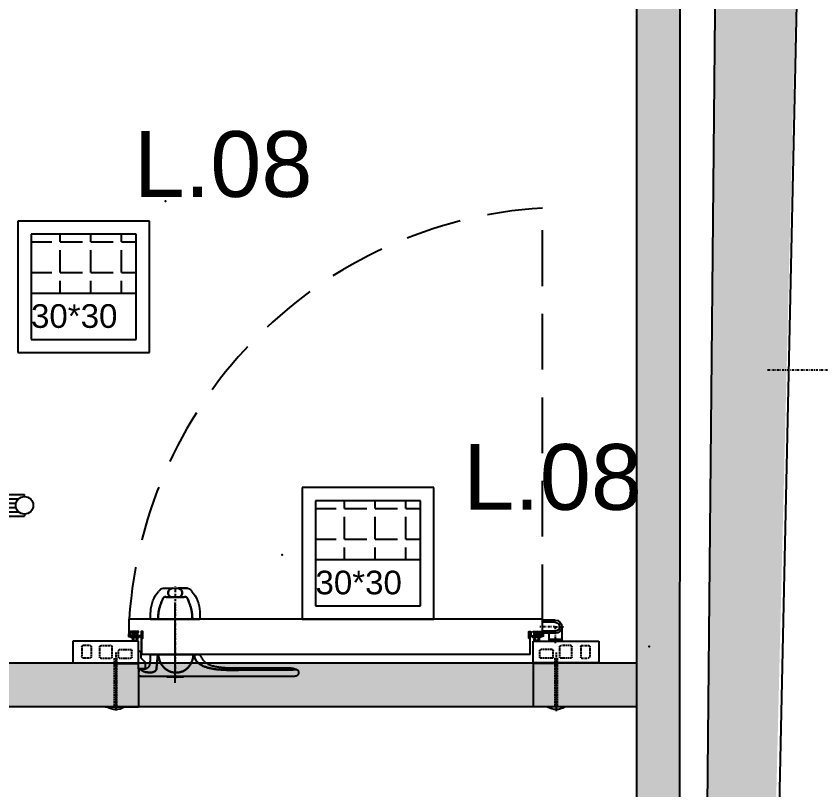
# Model space of a CAD drawing. Header units: millimetres. Extents: x 17474 to 44983, y -1049 to 14585.
# Drawn here: x 22856.3 to 23039.9, y 1173.8 to 1350.3 of the extents above; entities that cross this region are included whole.
import ezdxf

# ---------------------------------------------------------------- set-up
doc = ezdxf.new("R2010")
doc.units = ezdxf.units.MM
for name, pattern in [('DASHED', [19.05, 12.7, -6.35]), ('STRICHPUNKT', [1, 0.5, -0.25, 0, -0.25]), ('VERDECKT', [0.375, 0.25, -0.125])]:
    doc.linetypes.add(name, pattern=pattern)
for name, color, linetype in [('10 CM  SOĞUK ODA PANEL-PASLANMAZ KAPLAMA', 253, 'Continuous'), ('ACHSEN', 12, 'STRICHPUNKT'), ('BEMASSUNG', 9, 'Continuous'), ('DUVARIC', 254, 'Continuous'), ('INT-HATCH-1', 254, 'Continuous'), ('Kıtc-028 Yer Izgarası', 252, 'Continuous'), ('NOKTA', 7, 'Continuous'), ('SOĞUK ODA KAPI', 42, 'Continuous'), ('UMRISS03', 2, 'Continuous'), ('UMRISS05', 3, 'Continuous'), ('VERDECKTE', 13, 'VERDECKT')]:
    doc.layers.add(name, color=color, linetype=linetype)
doc.styles.get("Standard").update_dxf_attribs({"font": 'arial.ttf'})
doc.styles.add('X_Roads$0$Standard', font='arial.ttf')

# ---------------------------------------------------------------- blocks, each defined once
blk = doc.blocks.new('A$C1AAB3821')
at = {"layer": 'Kıtc-028 Yer Izgarası'}
for p, q in [((30, 30), (0, 30)), ((0, 30), (0, 0)), ((30, 0), (30, 30)), ((27, 27), (3, 27)), ((3, 27), (3, 3)), ((9.65, 25.24), (9.65, 27)), ((16.63, 25.24), (16.63, 27)), ((23.62, 25.24), (23.62, 27)), ((27, 3), (27, 27)), ((3, 25.24), (7.74, 25.24)), ((9.65, 25.24), (14.73, 25.24)), ((16.63, 25.24), (21.71, 25.24)), ((23.62, 25.24), (27, 25.24)), ((9.65, 18.25), (9.65, 23.33)), ((16.63, 18.25), (16.63, 23.33)), ((23.62, 18.25), (23.62, 23.33)), ((3, 18.25), (7.74, 18.25)), ((9.65, 18.25), (14.73, 18.25)), ((16.63, 18.25), (21.71, 18.25)), ((23.62, 18.25), (27, 18.25)), ((9.65, 13.5), (9.65, 16.35)), ((16.63, 13.5), (16.63, 16.35)), ((23.62, 13.5), (23.62, 16.35)), ((27, 13.5), (3, 13.5)), ((3, 13.5), (3, 3)), ((27, 3), (27, 13.5)), ((3, 3), (27, 3)), ((3, 3), (27, 3)), ((0, 0), (30, 0))]:
    blk.add_line(p, q, dxfattribs=at)
blk.add_text('30*30', height=5.4, dxfattribs=at).set_placement((3, 5.64))
blk = doc.blocks.new('A$C4F2F28D1')
at = {"layer": 'ACHSEN'}
blk.add_line((13.81, 3.47), (34.71, 3.47), dxfattribs=at)
blk = doc.blocks.new('11')
at = {"layer": 'UMRISS05'}
for p, q in [((-32.4, 35.6), (17.6, 35.6)), ((-32.4, 35.6), (-32.4, -24.4)), ((-22.4, 35.6), (-22.4, -11.2)), ((-12.4, 35.6), (-12.4, -5)), ((-2.4, 35.6), (-2.4, -5)), ((7.6, 35.6), (7.6, -11.2)), ((17.6, 35.6), (17.6, -24.4)), ((-27.4, -24.4), (-32.4, -24.4)), ((12.6, -24.4), (17.6, -24.4))]:
    blk.add_line(p, q, dxfattribs=at)
blk.add_circle((-7.4, -24.4), 20, dxfattribs=at)
blk = doc.blocks.new('A$C345C278E')
at = {"layer": 'BEMASSUNG', "xscale": 0.1, "yscale": 0.1, "zscale": 0.1, "rotation": 180}
blk.add_blockref('11', (192.06, 33.96), dxfattribs=at)
blk = doc.blocks.new('A$C636743B1')
at = {"color": 7, "linetype": 'Continuous', "lineweight": 30}
for p, q in [((23.35, 20.65), (21.55, 20.65)), ((22.05, 20.66), (22.19, 20.66)), ((22.05, 20.65), (22.05, 20.66)), ((22.29, 20.66), (22.19, 20.66)), ((22.19, 20.65), (22.19, 20.66)), ((22.29, 20.66), (24.42, 20.66)), ((22.29, 20.66), (22.29, 20.65)), ((25.15, 20.65), (23.35, 20.65)), ((24.42, 20.66), (24.52, 20.66)), ((24.42, 20.65), (24.42, 20.66)), ((24.52, 20.66), (24.65, 20.66)), ((24.52, 20.65), (24.52, 20.66)), ((24.65, 20.65), (24.65, 20.66)), ((17.69, 19.62), (17.35, 19.62)), ((19.38, 15.55), (17.73, 15.55)), ((19.4, 15.55), (27.56, 15.55)), ((24.95, 1.55), (24.94, 1.42))]:
    blk.add_line(p, q, dxfattribs=at)
for centre, radius, start, end in [((21.55, 20.45), 0.2, 90, 165.3286), ((25.15, 20.45), 0.2, 14.7553, 90), ((18.91, 15.3), 0.552, 27.5288, 30.3991), ((24.05, 1.58), 0.899, 357.9446, 83.1768), ((22.76, 1.42), 0.998, 179.8792, 267.552), ((23.95, 1.42), 0.998, 272.448, 0.1208)]:
    blk.add_arc(centre, radius, start, end, dxfattribs=at)
for points, knots in [([(15.35, 18.8), (15.35, 18.8), (15.34, 18.79), (15.37, 18.82), (15.44, 18.89), (15.56, 19), (15.68, 19.11), (15.74, 19.17)], [0, 0, 0, 0, 0.000485, 0.250117, 0.50139, 0.748482, 1, 1, 1, 1]), ([(17.35, 19.62), (17.26, 19.62), (17.17, 19.61), (16.99, 19.6), (16.9, 19.59), (16.73, 19.56), (16.65, 19.55), (16.49, 19.51), (16.42, 19.49), (16.27, 19.45), (16.2, 19.42), (16.08, 19.38), (16.03, 19.35), (15.95, 19.31), (15.92, 19.3), (15.88, 19.27), (15.86, 19.26), (15.8, 19.22), (15.76, 19.19), (15.74, 19.17)], [0, 0, 0, 0, 0.125, 0.125, 0.25, 0.25, 0.375, 0.375, 0.5, 0.5, 0.625, 0.625, 0.75, 0.75, 0.8125, 0.8125, 0.875, 0.875, 1, 1, 1, 1]), ([(19.12, 18.63), (19.12, 18.71), (19.11, 18.79), (19.07, 18.9), (19.06, 18.94), (19.03, 19.01), (19.01, 19.05), (18.97, 19.11), (18.95, 19.15), (18.9, 19.21), (18.87, 19.24), (18.79, 19.32), (18.72, 19.37), (18.62, 19.43), (18.58, 19.45), (18.51, 19.48), (18.47, 19.5), (18.36, 19.54), (18.28, 19.56), (18.11, 19.6), (18.03, 19.61), (17.86, 19.62), (17.78, 19.62), (17.69, 19.62)], [0, 0, 0, 0, 0.125, 0.125, 0.1875, 0.1875, 0.25, 0.25, 0.3125, 0.3125, 0.375, 0.375, 0.5, 0.5, 0.5625, 0.5625, 0.625, 0.625, 0.75, 0.75, 0.875, 0.875, 1, 1, 1, 1]), ([(23.31, 19.63), (23.29, 19.63), (23.26, 19.63), (23.21, 19.63), (23.16, 19.63), (23.11, 19.63), (23.06, 19.62), (22.97, 19.61), (22.85, 19.6), (22.7, 19.57), (22.55, 19.54), (22.36, 19.49), (22.11, 19.4), (21.83, 19.28), (21.47, 19.08), (21.14, 18.84), (20.83, 18.57), (20.62, 18.34), (20.43, 18.1), (20.25, 17.85), (20.09, 17.58), (19.98, 17.36), (19.91, 17.19), (19.87, 17.07), (19.82, 16.95), (19.78, 16.84), (19.76, 16.76), (19.75, 16.71)], [0, 0, 0, 0, 0.010378, 0.020748, 0.031117, 0.041489, 0.051872, 0.06227, 0.093112, 0.124053, 0.154883, 0.185878, 0.24823, 0.310784, 0.373013, 0.498068, 0.559653, 0.62321, 0.684979, 0.74872, 0.810615, 0.874277, 0.898984, 0.923899, 0.949033, 0.974396, 1, 1, 1, 1]), ([(23.35, 19.64), (23.34, 19.64), (23.33, 19.63), (23.32, 19.63), (23.31, 19.63)], [0, 0, 0, 0, 0.499997, 1, 1, 1, 1]), ([(23.42, 19.64), (23.41, 19.64), (23.39, 19.64), (23.36, 19.64), (23.35, 19.64)], [0, 0, 0, 0, 0.500626, 1, 1, 1, 1]), ([(27.44, 16.09), (27.44, 16.11), (27.43, 16.15), (27.42, 16.21), (27.41, 16.27), (27.4, 16.34), (27.39, 16.4), (27.37, 16.5), (27.33, 16.64), (27.28, 16.81), (27.22, 16.99), (27.14, 17.22), (27.01, 17.5), (26.82, 17.83), (26.54, 18.23), (26.13, 18.69), (25.64, 19.06), (25.21, 19.3), (24.87, 19.45), (24.58, 19.54), (24.34, 19.59), (24.16, 19.62), (23.98, 19.64), (23.82, 19.65), (23.7, 19.65), (23.61, 19.65), (23.52, 19.65), (23.45, 19.64), (23.42, 19.64)], [0, 0, 0, 0, 0.010572, 0.021117, 0.031635, 0.042127, 0.052596, 0.06304, 0.0945, 0.125637, 0.157148, 0.188248, 0.251304, 0.315054, 0.376557, 0.501829, 0.626283, 0.688476, 0.751151, 0.813198, 0.844175, 0.874998, 0.906162, 0.937262, 0.952953, 0.96862, 0.984292, 1, 1, 1, 1]), ([(50, 19.01), (49.89, 19.01), (49.77, 19.01), (49.6, 19.01), (49.54, 19.01), (49.43, 19.01), (49.38, 19.01), (49.23, 19.01), (49.14, 19.01), (48.96, 19.01), (48.87, 19.01), (48.48, 19.01), (48.23, 19.01), (47.91, 19), (47.81, 19), (47.62, 19.01), (47.53, 19.01), (47.36, 19.01), (47.27, 19.01), (47.13, 19.02), (47.08, 19.02), (46.97, 19.02), (46.92, 19.02), (46.81, 19.02), (46.75, 19.03), (46.64, 19.03), (46.48, 19.03), (46.31, 19.04), (45.99, 19.04), (45.77, 19.05), (45.13, 19.06), (44.71, 19.06), (43.85, 19.06), (43.4, 19.06), (42.7, 19.06), (42.45, 19.06), (41.95, 19.06), (41.7, 19.06), (41.29, 19.06), (41.16, 19.06), (40.88, 19.06), (40.73, 19.06), (40.44, 19.06), (40.3, 19.06), (39.99, 19.06), (39.84, 19.06), (39.6, 19.06), (39.52, 19.06), (39.36, 19.06), (39.28, 19.06), (39.03, 19.06), (38.85, 19.06), (38.6, 19.06), (38.52, 19.06), (38.35, 19.06), (38.27, 19.06), (38.03, 19.06), (37.87, 19.06), (37.57, 19.07), (37.43, 19.07), (37.14, 19.07), (37.01, 19.07), (36.61, 19.07), (36.37, 19.07), (35.89, 19.07), (35.66, 19.07), (35.39, 19.07), (35.33, 19.07), (35.23, 19.07), (35.17, 19.07), (35.01, 19.06), (34.91, 19.06), (34.59, 19.05), (34.38, 19.04), (33.95, 19.02), (33.74, 19), (33.29, 18.97), (33.06, 18.94), (32.7, 18.9), (32.58, 18.89), (32.34, 18.85), (32.22, 18.84), (31.98, 18.79), (31.86, 18.77), (31.68, 18.74), (31.62, 18.73), (31.49, 18.7), (31.43, 18.69), (31.25, 18.65), (31.13, 18.62), (30.89, 18.56), (30.77, 18.52), (30.53, 18.45), (30.41, 18.41), (30.17, 18.33), (30.05, 18.28), (29.7, 18.14), (29.47, 18.03), (29.03, 17.78), (28.83, 17.64), (28.46, 17.33), (28.3, 17.15), (28.04, 16.76), (27.93, 16.54), (27.76, 16.08), (27.69, 15.83), (27.62, 15.59)], [0, 0, 0, 0, 0.007813, 0.007813, 0.011719, 0.011719, 0.015625, 0.015625, 0.023438, 0.023438, 0.03125, 0.03125, 0.0625, 0.0625, 0.078125, 0.078125, 0.09375, 0.09375, 0.109375, 0.109375, 0.117187, 0.117187, 0.125, 0.125, 0.132812, 0.132812, 0.140625, 0.15625, 0.15625, 0.1875, 0.1875, 0.25, 0.25, 0.3125, 0.3125, 0.34375, 0.34375, 0.375, 0.375, 0.390625, 0.390625, 0.40625, 0.40625, 0.421875, 0.421875, 0.4375, 0.4375, 0.445313, 0.445313, 0.453125, 0.453125, 0.46875, 0.46875, 0.476563, 0.476563, 0.484375, 0.484375, 0.5, 0.5, 0.515625, 0.515625, 0.53125, 0.53125, 0.5625, 0.5625, 0.59375, 0.59375, 0.601563, 0.601563, 0.609375, 0.609375, 0.625, 0.625, 0.65625, 0.65625, 0.6875, 0.6875, 0.71875, 0.71875, 0.734375, 0.734375, 0.75, 0.75, 0.765625, 0.765625, 0.773437, 0.773437, 0.78125, 0.78125, 0.796875, 0.796875, 0.8125, 0.8125, 0.828125, 0.828125, 0.84375, 0.84375, 0.875, 0.875, 0.90625, 0.90625, 0.9375, 0.9375, 0.96875, 0.96875, 1, 1, 1, 1]), ([(50, 19.01), (50.06, 19.01), (50.2, 19.01), (50.38, 18.98), (50.55, 18.95), (50.71, 18.94), (50.85, 18.93), (50.96, 18.93), (51.02, 18.94), (51.05, 18.94), (51.05, 18.94), (51.05, 18.94)], [0, 0, 0, 0, 0.110912, 0.232083, 0.362175, 0.499262, 0.636201, 0.76957, 0.893569, 0.955315, 1, 1, 1, 1]), ([(19.75, 16.71), (19.74, 16.7), (19.73, 16.66), (19.71, 16.6), (19.7, 16.54), (19.68, 16.48), (19.66, 16.39), (19.62, 16.27), (19.58, 16.12), (19.54, 15.97), (19.51, 15.85), (19.49, 15.75), (19.47, 15.69), (19.45, 15.65), (19.44, 15.62), (19.43, 15.59), (19.42, 15.58), (19.42, 15.57), (19.41, 15.56), (19.41, 15.55), (19.4, 15.55)], [0, 0, 0, 0, 0.049484, 0.099223, 0.149218, 0.199471, 0.249985, 0.376922, 0.499168, 0.633864, 0.748411, 0.816683, 0.873652, 0.907735, 0.936863, 0.953569, 0.968429, 0.980097, 0.990588, 1, 1, 1, 1]), ([(27.56, 15.55), (27.56, 15.55), (27.56, 15.56), (27.55, 15.57), (27.55, 15.58), (27.54, 15.59), (27.54, 15.61), (27.53, 15.62), (27.53, 15.64), (27.52, 15.66), (27.51, 15.69), (27.5, 15.74), (27.48, 15.81), (27.47, 15.88), (27.46, 15.95), (27.45, 16.02), (27.44, 16.07), (27.44, 16.09)], [0, 0, 0, 0, 0.022199, 0.045629, 0.07038, 0.096525, 0.12413, 0.153247, 0.183922, 0.216196, 0.250102, 0.366926, 0.49975, 0.62023, 0.749884, 0.87259, 1, 1, 1, 1]), ([(27.62, 15.59), (27.62, 15.59), (27.62, 15.59), (27.62, 15.59), (27.62, 15.59), (27.62, 15.59), (27.62, 15.58), (27.62, 15.58), (27.61, 15.58), (27.61, 15.57), (27.61, 15.57), (27.61, 15.57), (27.6, 15.57), (27.6, 15.57), (27.6, 15.56), (27.6, 15.56), (27.59, 15.56), (27.59, 15.56), (27.59, 15.56), (27.59, 15.56), (27.58, 15.55), (27.58, 15.55), (27.57, 15.55), (27.57, 15.55)], [0, 0, 0, 0, 0.004751, 0.00945, 0.018647, 0.036285, 0.068918, 0.126251, 0.174269, 0.239554, 0.275914, 0.300499, 0.36816, 0.411986, 0.453888, 0.509378, 0.52138, 0.533002, 0.573311, 0.637733, 0.717038, 0.866069, 1, 1, 1, 1]), ([(28.98, 15.55), (28.98, 15.55), (28.96, 15.55), (28.88, 15.55), (28.75, 15.55), (28.56, 15.55), (28.34, 15.55), (28.14, 15.55), (27.97, 15.55), (27.84, 15.55), (27.71, 15.55), (27.62, 15.55), (27.58, 15.55), (27.58, 15.55), (27.57, 15.55), (27.57, 15.55)], [0.8527358, 0.8527358, 0.8527358, 0.8527358, 0.8711439, 0.8895519, 0.9079599, 0.9263679, 0.9447759, 0.963184, 0.972388, 0.981592, 0.990796, 1, 1, 1, 1.0009475, 1.0009475, 1.0009475, 1.0009475]), ([(17.7, 7.45), (17.7, 7.45), (17.7, 7.45), (17.7, 7.45), (17.7, 7.45), (17.71, 7.45), (17.71, 7.45), (17.72, 7.45), (17.72, 7.45), (17.73, 7.45), (17.76, 7.45), (17.81, 7.45), (17.87, 7.45), (17.97, 7.45), (18.13, 7.45), (18.33, 7.45), (18.52, 7.45), (18.67, 7.45), (18.83, 7.45), (18.97, 7.45), (19.09, 7.45), (19.19, 7.45), (19.28, 7.45), (19.35, 7.45), (19.38, 7.45)], [0, 0, 0, 0, 0.015637, 0.031267, 0.046891, 0.062512, 0.078134, 0.093757, 0.109384, 0.125019, 0.187516, 0.250026, 0.312523, 0.375033, 0.500001, 0.62497, 0.687468, 0.749977, 0.812475, 0.874984, 0.906241, 0.937483, 0.96873, 1, 1, 1, 1]), ([(19.38, 7.45), (19.38, 7.45), (19.39, 7.45), (19.4, 7.45), (19.41, 7.45), (19.42, 7.45), (19.42, 7.45)], [0, 0, 0, 0, 0.248094, 0.500004, 0.805842, 1, 1, 1, 1]), ([(19.43, 7.45), (19.45, 7.45), (19.49, 7.45), (19.54, 7.45), (19.6, 7.45), (19.66, 7.45), (19.71, 7.45), (19.77, 7.45), (19.83, 7.45), (19.89, 7.45), (19.95, 7.45), (20.01, 7.45), (20.07, 7.45), (20.13, 7.45), (20.19, 7.45), (20.26, 7.45), (20.32, 7.45), (20.38, 7.45), (20.45, 7.45), (20.51, 7.45), (20.57, 7.45), (20.64, 7.45), (20.7, 7.45), (20.77, 7.45), (20.84, 7.45), (20.9, 7.45), (20.97, 7.45), (21.04, 7.45), (21.1, 7.45), (21.17, 7.45), (21.3, 7.45), (21.49, 7.45), (21.75, 7.45), (22.01, 7.45), (22.27, 7.45), (22.54, 7.45), (22.9, 7.45), (23.35, 7.45), (23.8, 7.45), (24.15, 7.45), (24.42, 7.45), (24.68, 7.45), (24.94, 7.45), (25.2, 7.45), (25.42, 7.45), (25.59, 7.45), (25.72, 7.45), (25.85, 7.45), (25.98, 7.45), (26.1, 7.45), (26.23, 7.45), (26.35, 7.45), (26.47, 7.45), (26.59, 7.45), (26.71, 7.45), (26.83, 7.45), (26.94, 7.45), (27.05, 7.45), (27.16, 7.45), (27.23, 7.45), (27.27, 7.45)], [0, 0, 0, 0, 0.008782, 0.017541, 0.02628, 0.035001, 0.043705, 0.052393, 0.061066, 0.069724, 0.07837, 0.087003, 0.095627, 0.10424, 0.112845, 0.121442, 0.130033, 0.138617, 0.147197, 0.155772, 0.164343, 0.172911, 0.181476, 0.19004, 0.198601, 0.207162, 0.215721, 0.224279, 0.232836, 0.241393, 0.24995, 0.28151, 0.312787, 0.343766, 0.374433, 0.406269, 0.43705, 0.499703, 0.56189, 0.592527, 0.624205, 0.655053, 0.68622, 0.717693, 0.749456, 0.766038, 0.782622, 0.79921, 0.815803, 0.832404, 0.849015, 0.865642, 0.88229, 0.898964, 0.915673, 0.932423, 0.949222, 0.96608, 0.983001, 1, 1, 1, 1]), ([(19.43, 7.45), (19.44, 7.32), (19.44, 7.19), (19.45, 6.92), (19.46, 6.79), (19.48, 6.53), (19.49, 6.41), (19.52, 6.16), (19.53, 6.03), (19.56, 5.85), (19.57, 5.79), (19.58, 5.7), (19.59, 5.67), (19.6, 5.61), (19.61, 5.58), (19.62, 5.5), (19.63, 5.44), (19.66, 5.33), (19.7, 5.16), (19.74, 5), (19.8, 4.8), (19.83, 4.69), (19.89, 4.49), (19.92, 4.39), (19.99, 4.2), (20.02, 4.11), (20.12, 3.84), (20.19, 3.67), (20.28, 3.44), (20.33, 3.32), (20.37, 3.22), (20.4, 3.15), (20.41, 3.12), (20.45, 3.03), (20.47, 2.97), (20.52, 2.86), (20.53, 2.81), (20.56, 2.75), (20.57, 2.73), (20.58, 2.7), (20.59, 2.68), (20.61, 2.66), (20.61, 2.65), (20.62, 2.64), (20.62, 2.64), (20.62, 2.63), (20.63, 2.63), (20.63, 2.63), (20.63, 2.63), (20.63, 2.63), (20.63, 2.63), (20.63, 2.62), (20.63, 2.62), (20.63, 2.62), (20.63, 2.62), (20.64, 2.62), (20.64, 2.62), (20.64, 2.61), (20.65, 2.6), (20.68, 2.56), (20.71, 2.53), (20.8, 2.44), (20.86, 2.41), (20.96, 2.38), (20.99, 2.38), (21.03, 2.38), (21.05, 2.38), (21.07, 2.38), (21.07, 2.38), (21.08, 2.38), (21.08, 2.38), (21.09, 2.39), (21.09, 2.39), (21.1, 2.39), (21.1, 2.39), (21.17, 2.4), (21.22, 2.41), (21.39, 2.43), (21.49, 2.44), (21.7, 2.45), (21.8, 2.45), (22, 2.45), (22.11, 2.45), (22.27, 2.46), (22.32, 2.46), (22.4, 2.47), (22.43, 2.47), (22.47, 2.47), (22.49, 2.47), (22.51, 2.47), (22.52, 2.47), (22.53, 2.47), (22.53, 2.47), (22.53, 2.47), (22.53, 2.47), (22.53, 2.47), (22.53, 2.47), (22.53, 2.47), (22.53, 2.47), (22.53, 2.47), (22.53, 2.47), (22.54, 2.47), (22.54, 2.47), (22.54, 2.47), (22.54, 2.47), (22.54, 2.47), (22.54, 2.47), (22.54, 2.47), (22.55, 2.47)], [0, 0, 0, 0, 0.015625, 0.015625, 0.03125, 0.03125, 0.046875, 0.046875, 0.0625, 0.0625, 0.070312, 0.070312, 0.074219, 0.074219, 0.078125, 0.078125, 0.085937, 0.085937, 0.09375, 0.109375, 0.109375, 0.125, 0.125, 0.140625, 0.140625, 0.15625, 0.15625, 0.1875, 0.1875, 0.203125, 0.210937, 0.210937, 0.21875, 0.21875, 0.234375, 0.234375, 0.25, 0.25, 0.257812, 0.257812, 0.265625, 0.265625, 0.269531, 0.269531, 0.271484, 0.271484, 0.273437, 0.273437, 0.273926, 0.273926, 0.274414, 0.274414, 0.275391, 0.275391, 0.276367, 0.276367, 0.277344, 0.277344, 0.28125, 0.28125, 0.3125, 0.3125, 0.375, 0.375, 0.40625, 0.40625, 0.421875, 0.421875, 0.425781, 0.425781, 0.429687, 0.429687, 0.433594, 0.433594, 0.4375, 0.4375, 0.5, 0.5, 0.625, 0.625, 0.75, 0.75, 0.875, 0.875, 0.9375, 0.9375, 0.96875, 0.96875, 0.984375, 0.984375, 0.992187, 0.992187, 0.993164, 0.993164, 0.993652, 0.993652, 0.994141, 0.994141, 0.995117, 0.995117, 0.996094, 0.996094, 0.996582, 0.996582, 0.99707, 0.99707, 0.998047, 1, 1, 1, 1]), ([(24.16, 2.47), (24.16, 2.47), (24.16, 2.47), (24.16, 2.47), (24.16, 2.47), (24.17, 2.47), (24.17, 2.47), (24.17, 2.47), (24.17, 2.47), (24.17, 2.47), (24.17, 2.47), (24.17, 2.47), (24.18, 2.47), (24.18, 2.47), (24.19, 2.47), (24.21, 2.47), (24.23, 2.47), (24.27, 2.47), (24.3, 2.47), (24.38, 2.46), (24.43, 2.46), (24.59, 2.45), (24.7, 2.45), (24.9, 2.45), (25, 2.45), (25.21, 2.44), (25.31, 2.43), (25.48, 2.41), (25.53, 2.4), (25.59, 2.39), (25.6, 2.39), (25.6, 2.39), (25.61, 2.39), (25.62, 2.38), (25.63, 2.38), (25.63, 2.38), (25.64, 2.38), (25.65, 2.38), (25.66, 2.38), (25.67, 2.38), (25.71, 2.38), (25.77, 2.38), (25.83, 2.41), (25.89, 2.44), (25.93, 2.47), (25.99, 2.52), (26.02, 2.55), (26.05, 2.6), (26.05, 2.6), (26.06, 2.61), (26.06, 2.61), (26.06, 2.62), (26.06, 2.62), (26.07, 2.62), (26.07, 2.62), (26.07, 2.62), (26.07, 2.62), (26.07, 2.62), (26.07, 2.62), (26.07, 2.63), (26.07, 2.63), (26.08, 2.63), (26.08, 2.64), (26.09, 2.65), (26.1, 2.67), (26.11, 2.68), (26.13, 2.72), (26.14, 2.74), (26.15, 2.78), (26.16, 2.8), (26.18, 2.85), (26.19, 2.87), (26.22, 2.95), (26.25, 3.01), (26.32, 3.19), (26.38, 3.33), (26.47, 3.56), (26.51, 3.64), (26.57, 3.82), (26.61, 3.9), (26.68, 4.09), (26.71, 4.18), (26.78, 4.37), (26.81, 4.47), (26.87, 4.67), (26.9, 4.77), (26.96, 4.98), (26.99, 5.09), (27.04, 5.3), (27.07, 5.42), (27.09, 5.55), (27.09, 5.56), (27.1, 5.59), (27.1, 5.6), (27.11, 5.63), (27.11, 5.65), (27.11, 5.68), (27.12, 5.72), (27.13, 5.77), (27.14, 5.83), (27.14, 5.86), (27.17, 6.01), (27.18, 6.13), (27.21, 6.39), (27.22, 6.52), (27.24, 6.78), (27.25, 6.91), (27.26, 7.18), (27.26, 7.32), (27.27, 7.45)], [0, 0, 0, 0, 0.001953, 0.001953, 0.003906, 0.003906, 0.005859, 0.005859, 0.006348, 0.006348, 0.006836, 0.006836, 0.007812, 0.007812, 0.015625, 0.015625, 0.03125, 0.03125, 0.0625, 0.0625, 0.125, 0.125, 0.25, 0.25, 0.375, 0.375, 0.5, 0.5, 0.5625, 0.5625, 0.566406, 0.566406, 0.570312, 0.574219, 0.574219, 0.578125, 0.578125, 0.585937, 0.585937, 0.59375, 0.59375, 0.625, 0.65625, 0.65625, 0.6875, 0.6875, 0.71875, 0.71875, 0.722656, 0.722656, 0.724609, 0.724609, 0.725098, 0.725098, 0.725586, 0.725586, 0.726562, 0.726562, 0.727539, 0.727539, 0.728516, 0.728516, 0.730469, 0.734375, 0.734375, 0.742187, 0.742187, 0.75, 0.75, 0.757812, 0.757812, 0.765625, 0.765625, 0.78125, 0.78125, 0.8125, 0.8125, 0.828125, 0.828125, 0.84375, 0.84375, 0.859375, 0.859375, 0.875, 0.875, 0.890625, 0.890625, 0.90625, 0.90625, 0.921875, 0.921875, 0.923828, 0.923828, 0.925781, 0.925781, 0.927734, 0.927734, 0.929687, 0.933594, 0.933594, 0.9375, 0.9375, 0.953125, 0.953125, 0.96875, 0.96875, 0.984375, 0.984375, 1, 1, 1, 1]), ([(27.28, 7.45), (27.28, 7.45), (27.29, 7.45), (27.3, 7.45), (27.31, 7.45), (27.32, 7.45), (27.32, 7.45)], [0, 0, 0, 0, 0.170194, 0.499992, 0.752039, 1, 1, 1, 1]), ([(27.32, 7.45), (27.34, 7.45), (27.37, 7.45), (27.42, 7.45), (27.47, 7.45), (27.51, 7.45), (27.56, 7.45), (27.61, 7.45), (27.65, 7.45), (27.74, 7.45), (27.87, 7.45), (28.04, 7.45), (28.19, 7.45), (28.37, 7.45), (28.57, 7.45), (28.73, 7.45), (28.83, 7.45), (28.89, 7.45), (28.94, 7.45), (28.97, 7.45), (28.99, 7.45), (28.99, 7.45), (29, 7.45), (29, 7.45), (29, 7.45)], [0, 0, 0, 0, 0.015637, 0.031267, 0.046891, 0.062512, 0.078134, 0.093757, 0.109384, 0.125019, 0.187516, 0.250026, 0.312523, 0.375033, 0.500001, 0.62497, 0.687467, 0.749977, 0.812474, 0.874984, 0.90624, 0.937483, 0.968729, 1, 1, 1, 1]), ([(21.75, 1.55), (21.75, 1.6), (21.75, 1.65), (21.77, 1.76), (21.78, 1.81), (21.82, 1.92), (21.84, 1.97), (21.9, 2.07), (21.93, 2.12), (22.01, 2.21), (22.05, 2.25), (22.14, 2.32), (22.19, 2.35), (22.29, 2.41), (22.34, 2.43), (22.44, 2.46), (22.49, 2.47), (22.55, 2.47)], [0, 0, 0, 0, 0.125, 0.125, 0.25, 0.25, 0.375, 0.375, 0.5, 0.5, 0.625, 0.625, 0.75, 0.75, 0.875, 0.875, 1, 1, 1, 1]), ([(22.55, 2.47), (22.55, 2.47), (22.58, 2.47), (22.65, 2.47), (22.68, 2.47), (22.73, 2.47), (22.77, 2.47), (22.84, 2.47), (22.88, 2.47), (22.96, 2.47), (23.01, 2.47), (23.1, 2.47), (23.15, 2.47), (23.25, 2.47), (23.3, 2.47), (23.45, 2.47), (23.56, 2.47), (23.74, 2.47), (23.83, 2.47), (23.97, 2.47), (24.03, 2.47), (24.12, 2.47), (24.15, 2.47), (24.16, 2.47)], [0, 0, 0, 0, 0.125, 0.125, 0.1875, 0.1875, 0.25, 0.25, 0.3125, 0.3125, 0.375, 0.375, 0.4375, 0.4375, 0.5, 0.5, 0.625, 0.625, 0.75, 0.75, 0.875, 0.875, 1, 1, 1, 1])]:
    blk.add_open_spline(points, degree=3, knots=knots, dxfattribs=at)
for points, degree in [([(19.38, 15.55), (19.29, 16.58), (19.2, 17.6), (19.12, 18.63)], 3), ([(51.05, 18.94), (51.05, 18.94)], 1), ([(19.38, 15.55), (19.38, 15.56), (19.39, 15.57), (19.39, 15.57)], 3), ([(19.4, 15.55), (19.4, 15.55), (19.39, 15.55), (19.38, 15.55)], 3), ([(27.57, 15.55), (27.57, 15.55), (27.56, 15.55), (27.56, 15.55)], 3), ([(19.43, 7.45), (19.43, 7.45), (19.42, 7.45), (19.42, 7.45)], 3), ([(27.28, 7.45), (27.28, 7.45), (27.27, 7.45), (27.27, 7.45)], 3), ([(21.76, 1.42), (21.76, 1.46), (21.75, 1.51), (21.75, 1.55)], 3), ([(23.99, 0.42), (26.13, 0.42)], 1)]:
    blk.add_open_spline(points, degree=degree, dxfattribs=at)
at = {"layer": 'ACHSEN', "ltscale": 0.2}
for p, q in [((9.77, 14.99), (9.77, 28.36)), ((110.26, 14.99), (110.26, 28.44)), ((2.05, 13.7), (2.05, 15.9)), ((3.95, 16.4), (2.55, 16.4)), ((4.15, 13.7), (4.15, 16.2)), ((6.15, 16.2), (6.15, 13.7)), ((6.35, 16.4), (8.22, 16.4)), ((8.11, 16.4), (8.7, 16.4)), ((8.95, 16.2), (8.95, 13.7)), ((10.45, 16.2), (10.45, 14.6)), ((10.65, 16.4), (13.25, 16.4)), ((13.45, 16.2), (13.45, 14.6)), ((106.55, 16.2), (106.55, 14.6)), ((109.35, 16.4), (106.75, 16.4)), ((109.55, 16.2), (109.55, 14.6)), ((111.05, 16.2), (111.05, 13.7)), ((111.88, 16.4), (111.3, 16.4)), ((113.65, 16.4), (111.78, 16.4)), ((113.85, 16.2), (113.85, 13.7)), ((115.85, 13.7), (115.85, 16.2)), ((116.05, 16.4), (117.45, 16.4)), ((117.95, 13.7), (117.95, 15.9)), ((3.95, 13.5), (2.25, 13.5)), ((6.35, 13.5), (8.48, 13.5)), ((8.69, 13.5), (8.49, 13.5)), ((10.65, 14.4), (13.25, 14.4)), ((109.35, 14.4), (106.75, 14.4)), ((111.31, 13.5), (111.51, 13.5)), ((113.65, 13.5), (111.52, 13.5)), ((116.05, 13.5), (117.75, 13.5))]:
    blk.add_line(p, q, dxfattribs=at)
at = {"layer": 'ACHSEN', "ltscale": 40}
blk.add_line((23.35, 22.01), (23.35, 3.67), dxfattribs=at)
at = {"layer": 'ACHSEN'}
for p, q in [((23.4, 21), (23.4, 0)), ((110.05, 9.23), (110.05, 12.93)), ((110.05, 9.19), (106.5, 9.19)), ((110.05, 9.19), (112.05, 9.19))]:
    blk.add_line(p, q, dxfattribs=at)
at = {"layer": 'ACHSEN', "ltscale": 0.2}
for centre, radius, start, end in [((2.55, 15.9), 0.5, 90, 180), ((3.95, 16.2), 0.2, 0, 90), ((6.35, 16.2), 0.2, 90, 180), ((8.71, 16.15), 0.248, 11.1412, 91.5392), ((10.65, 16.2), 0.2, 90, 180), ((13.25, 16.2), 0.2, 0, 90), ((106.75, 16.2), 0.2, 90, 180), ((109.35, 16.2), 0.2, 0, 90), ((111.29, 16.15), 0.248, 88.4608, 168.8588), ((113.65, 16.2), 0.2, 0, 90), ((116.05, 16.2), 0.2, 90, 180), ((117.45, 15.9), 0.5, 0, 90), ((2.25, 13.7), 0.2, 180, 270), ((3.95, 13.7), 0.2, 270, 0), ((6.35, 13.7), 0.2, 180, 270), ((8.71, 13.75), 0.248, 268.4608, 348.8588), ((10.65, 14.6), 0.2, 180, 270), ((13.25, 14.6), 0.2, 270, 0), ((106.75, 14.6), 0.2, 180, 270), ((109.35, 14.6), 0.2, 270, 0), ((111.29, 13.75), 0.248, 191.1412, 271.5392), ((113.65, 13.7), 0.2, 270, 0), ((116.05, 13.7), 0.2, 180, 270), ((117.75, 13.7), 0.2, 270, 0)]:
    blk.add_arc(centre, radius, start, end, dxfattribs=at)
at = {"layer": 'BEMASSUNG'}
blk.add_line((15.1, 19.5), (15.1, 18.77), dxfattribs=at)
at = {"layer": 'UMRISS03'}
for p, q in [((15.7, 10.62), (15.7, 15.5)), ((12.85, 11.3), (13, 11.3)), ((12.85, 11.3), (13, 11.3)), ((14, 10.9), (14, 11.29)), ((14.25, 11.44), (14.15, 11.44)), ((14.4, 10.9), (14.4, 11.29)), ((105.6, 10.9), (105.6, 11.29)), ((105.75, 11.44), (105.85, 11.44)), ((106, 10.9), (106, 11.29)), ((107.15, 11.3), (107, 11.3)), ((107.15, 11.3), (107, 11.3)), ((108.55, 10.69), (108.55, 12.45)), ((108.55, 12), (111.55, 12)), ((111.55, 10.45), (111.55, 12.45)), ((14.25, 10.75), (14.15, 10.75)), ((105.75, 10.75), (105.85, 10.75)), ((110.05, 10.69), (107.15, 10.69)), ((110.05, 10.19), (107.15, 10.19)), ((111.55, 9.19), (111.55, 10.45)), ((110.05, 8.19), (107.15, 8.19)), ((110.05, 7.69), (107.15, 7.69))]:
    blk.add_line(p, q, dxfattribs=at)
blk.add_lwpolyline([(16.5, 18.8), (15, 18.8), (15, 14.8), (15.5, 14.8), (15.5, 16.3), (16.5, 17.3)], close=True, dxfattribs=at)
for points in [[(13, 11.3), (12.85, 11.3), (12.85, 10.75), (12.7, 10.9), (12.7, 11.35, -0.414214), (12.8, 11.45), (13.65, 11.45, -0.414214), (13.75, 11.35), (13.75, 10.5, 0.414214), (13.85, 10.4), (14.55, 10.4, 0.414214), (14.65, 10.5), (14.65, 11.35, -0.414214), (14.75, 11.45), (15.6, 11.45, -0.414214), (15.7, 11.35), (15.7, 10.45, 0.414214), (15.75, 10.4), (15.8, 10.4, 0.414214), (15.85, 10.45), (15.85, 11.95), (16, 11.8), (16, 10.35, -0.414214), (15.9, 10.25), (15.65, 10.25, -0.414214), (15.55, 10.35), (15.55, 11.25, 0.414214), (15.5, 11.3), (14.85, 11.3, 0.414214), (14.8, 11.25), (14.8, 10.45, 0.414214), (14.85, 10.4), (15, 10.4), (15, 10.25), (13.4, 10.25), (13.4, 10.4), (13.55, 10.4, 0.414214), (13.6, 10.45), (13.6, 11.25, 0.414214), (13.55, 11.3), (13.2, 11.3, 0.414214), (13.15, 11.25), (13.15, 10.25), (13, 10.25)], [(14.74, 12.34, -0.417939), (14.8, 12.21), (14.62, 11.81, 0.285801), (14.64, 11.7), (15.06, 11.62, -0.640765), (14.98, 11.45), (14.52, 11.45), (14.52, 11.27), (14.65, 11.27), (14.52, 11.03), (14.65, 11.03), (14.52, 10.79), (14.65, 10.79), (14.52, 10.55), (13.88, 10.55), (13.75, 10.79), (13.88, 10.79), (13.75, 11.03), (13.88, 11.03), (13.75, 11.27), (13.88, 11.27), (13.88, 11.45), (13.42, 11.45, -0.640765), (13.34, 11.62), (13.76, 11.7, 0.285801), (13.78, 11.81), (13.6, 12.21, -0.417939), (13.66, 12.34, -0.198647)], [(14.71, 12.25), (14.71, 12.25), (14.53, 11.85, 0.285801), (14.56, 11.64), (14.98, 11.55), (13.42, 11.55), (13.84, 11.64, 0.285801), (13.87, 11.85), (13.69, 12.25, -0.198647)], [(107, 11.3), (107.15, 11.3), (107.15, 10.75), (107.3, 10.9), (107.3, 11.35, 0.414214), (107.2, 11.45), (106.35, 11.45, 0.414214), (106.25, 11.35), (106.25, 10.5, -0.414214), (106.15, 10.4), (105.45, 10.4, -0.414214), (105.35, 10.5), (105.35, 11.35, 0.414214), (105.25, 11.45), (104.4, 11.45, 0.414214), (104.3, 11.35), (104.3, 10.45, -0.414214), (104.25, 10.4), (104.2, 10.4, -0.414214), (104.15, 10.45), (104.15, 11.95), (104, 11.8), (104, 10.35, 0.414214), (104.1, 10.25), (104.35, 10.25, 0.414214), (104.45, 10.35), (104.45, 11.25, -0.414214), (104.5, 11.3), (105.15, 11.3, -0.414214), (105.2, 11.25), (105.2, 10.45, -0.414214), (105.15, 10.4), (105, 10.4), (105, 10.25), (106.6, 10.25), (106.6, 10.4), (106.45, 10.4, -0.414214), (106.4, 10.45), (106.4, 11.25, -0.414214), (106.45, 11.3), (106.8, 11.3, -0.414214), (106.85, 11.25), (106.85, 10.25), (107, 10.25)], [(105.26, 12.34, 0.417939), (105.2, 12.21), (105.38, 11.81, -0.285801), (105.36, 11.7), (104.94, 11.62, 0.640765), (105.02, 11.45), (105.48, 11.45), (105.48, 11.27), (105.35, 11.27), (105.48, 11.03), (105.35, 11.03), (105.48, 10.79), (105.35, 10.79), (105.48, 10.55), (106.12, 10.55), (106.25, 10.79), (106.12, 10.79), (106.25, 11.03), (106.12, 11.03), (106.25, 11.27), (106.12, 11.27), (106.12, 11.45), (106.58, 11.45, 0.640765), (106.66, 11.62), (106.24, 11.7, -0.285801), (106.22, 11.81), (106.4, 12.21, 0.417939), (106.34, 12.34, 0.198647)], [(105.29, 12.25), (105.29, 12.25), (105.47, 11.85, -0.285801), (105.44, 11.64), (105.02, 11.55), (106.58, 11.55), (106.16, 11.64, -0.285801), (106.13, 11.85), (106.31, 12.25, 0.198647)]]:
    blk.add_lwpolyline(points, format="xyb", close=True, dxfattribs=at)
for centre, radius, start, end in [((9.77, 24.15), 3.94, 60.2059, 119.977), ((110.26, 24.14), 3.94, 60.023, 119.7941), ((14.15, 11.29), 0.15, 90, 180), ((14.25, 11.29), 0.15, 0, 90), ((105.75, 11.29), 0.15, 90, 180), ((105.85, 11.29), 0.15, 0, 90), ((14.15, 10.9), 0.15, 180, 270), ((14.25, 10.9), 0.15, 270, 0), ((105.75, 10.9), 0.15, 180, 270), ((105.85, 10.9), 0.15, 270, 0), ((110.05, 9.19), 1.5, 270, 90), ((110.05, 9.19), 1, 270, 90)]:
    blk.add_arc(centre, radius, start, end, dxfattribs=at)
at = {"layer": 'UMRISS05'}
for p, q in [((7.4, 27.45), (15, 27.45)), ((15, 19.41), (15, 27.45)), ((105, 17.6), (105, 27.45)), ((114.65, 27.45), (105, 27.45)), ((0, 17.45), (6.88, 17.45)), ((0, 12.45), (0, 17.45)), ((6.79, 17.45), (15, 17.45)), ((9.74, 17.6), (15, 17.6)), ((15, 17.45), (15, 12.45)), ((110.26, 17.6), (105, 17.6)), ((113.21, 17.45), (105, 17.45)), ((105, 17.45), (105, 12.45)), ((120, 17.45), (113.11, 17.45)), ((120, 12.45), (120, 17.45)), ((104.3, 15.5), (15.7, 15.5)), ((15.7, 15.5), (15.7, 10.9)), ((15.7, 11.55), (15.7, 15.5)), ((104.3, 15.5), (104.3, 10.9)), ((8.5, 12.45), (0, 12.45)), ((15, 12.45), (8.5, 12.45)), ((12.85, 11.3), (12.85, 7.5)), ((15.7, 11.55), (15.7, 10.6)), ((105, 12.45), (111.5, 12.45)), ((107.15, 11.3), (107.15, 7.5)), ((111.5, 12.45), (120, 12.45)), ((107.15, 7.5), (12.85, 7.5)), ((20.57, 0.42), (22.71, 0.42)), ((22.71, 0.42), (22.71, 0.42)), ((23.99, 0.42), (26.14, 0.42)), ((23.99, 0.42), (23.99, 0.42))]:
    blk.add_line(p, q, dxfattribs=at)
for centre, radius, start, end in [((15.35, 20.2), 0.3, 90, 180), ((25.26, 5.99), 7.5, 182, 220.3216), ((21.45, 5.99), 7.5, 319.7004, 358), ((20.59, 1.37), 0.953, 237.5815, 268.8211), ((26.11, 1.37), 0.953, 271.1789, 302.4185)]:
    blk.add_arc(centre, radius, start, end, dxfattribs=at)
for points, degree in [([(15.05, 20.2), (15.05, 19.1)], 1), ([(15.36, 20.5), (19.33, 20.5), (21.32, 20.5), (50.67, 20.5)], 3), ([(15.35, 18.8), (16.26, 18.8)], 1), ([(51.48, 19.61), (51.48, 19.73)], 1), ([(17.66, 17.45), (17.73, 15.55)], 1), ([(17.7, 7.45), (17.76, 5.73)], 1), ([(28.94, 5.73), (29, 7.45)], 1), ([(20.57, 0.42), (22.71, 0.42)], 1)]:
    blk.add_open_spline(points, degree=degree, dxfattribs=at)
for points, knots in [([(51.48, 19.73), (51.47, 19.78), (51.47, 19.87), (51.42, 20.02), (51.34, 20.16), (51.24, 20.28), (51.11, 20.38), (50.97, 20.45), (50.82, 20.49), (50.73, 20.5), (50.68, 20.5)], [0, 0, 0, 0, 0.11689, 0.240466, 0.368935, 0.5, 0.631064, 0.759535, 0.883108, 1, 1, 1, 1]), ([(15.05, 19.1), (15.05, 19.06), (15.06, 19), (15.1, 18.93), (15.14, 18.89), (15.19, 18.85), (15.26, 18.81), (15.31, 18.8), (15.35, 18.8)], [0, 0, 0, 0, 0.239457, 0.368361, 0.5, 0.631639, 0.760542, 1, 1, 1, 1]), ([(16.26, 18.8), (16.37, 18.79), (16.57, 18.78), (16.82, 18.69), (17.01, 18.59), (17.17, 18.47), (17.32, 18.33), (17.48, 18.11), (17.62, 17.81), (17.65, 17.57), (17.66, 17.45)], [0, 0, 0, 0, 0.149019, 0.276482, 0.376209, 0.450174, 0.545333, 0.672102, 0.826366, 1, 1, 1, 1]), ([(28.98, 15.55), (29.02, 15.66), (29.1, 15.88), (29.25, 16.16), (29.41, 16.42), (29.59, 16.67), (29.82, 16.93), (30.1, 17.2), (30.45, 17.48), (30.87, 17.74), (31.35, 17.95), (31.84, 18.09), (32.27, 18.19), (32.62, 18.26), (32.93, 18.32), (33.21, 18.37), (33.51, 18.41), (33.83, 18.45), (34.16, 18.49), (34.52, 18.52), (34.92, 18.54), (35.38, 18.55), (35.9, 18.55), (36.48, 18.55), (37.09, 18.55), (37.73, 18.55), (38.52, 18.55), (39.44, 18.55), (40.48, 18.55), (41.48, 18.55), (42.43, 18.55), (43.3, 18.55), (44.1, 18.55), (44.75, 18.55), (45.27, 18.55), (45.67, 18.55), (46.03, 18.55), (46.36, 18.55), (46.66, 18.55), (46.94, 18.55), (47.25, 18.55), (47.61, 18.55), (47.94, 18.55), (48.24, 18.55), (48.5, 18.55), (48.8, 18.55), (49.11, 18.55), (49.42, 18.56), (49.73, 18.58), (50.08, 18.64), (50.46, 18.73), (50.79, 18.83), (50.99, 18.91), (51.05, 18.94)], [0, 0, 0, 0, 0.015896, 0.029532, 0.041055, 0.055276, 0.06873, 0.086042, 0.10476, 0.126321, 0.150225, 0.172087, 0.191197, 0.206842, 0.219097, 0.230984, 0.244387, 0.258017, 0.27224, 0.287483, 0.304285, 0.323838, 0.346447, 0.371548, 0.398236, 0.425755, 0.453757, 0.49961, 0.544709, 0.587913, 0.628466, 0.665831, 0.700508, 0.731077, 0.750087, 0.767323, 0.78288, 0.796808, 0.809806, 0.820554, 0.833827, 0.849207, 0.8669, 0.876896, 0.88792, 0.900397, 0.915384, 0.927207, 0.940552, 0.955654, 0.97263, 0.991327, 1, 1, 1, 1]), ([(51.05, 18.94), (51.11, 18.97), (51.24, 19.04), (51.38, 19.2), (51.47, 19.4), (51.48, 19.54), (51.48, 19.61)], [0, 0, 0, 0, 0.24419, 0.499952, 0.755741, 1, 1, 1, 1]), ([(20.01, 0.63), (19.95, 0.7), (19.78, 0.86), (19.63, 1.03), (19.54, 1.14)], [0, 0, 0, 0, 0.383497, 1, 1, 1, 1]), ([(22.71, 0.42), (22.72, 0.42), (22.73, 0.42), (22.77, 0.42), (22.78, 0.42), (22.82, 0.42), (22.84, 0.42), (22.89, 0.42), (22.92, 0.42), (22.99, 0.42), (23.03, 0.42), (23.12, 0.42), (23.16, 0.42), (23.25, 0.42), (23.3, 0.42), (23.4, 0.42), (23.45, 0.42), (23.54, 0.42), (23.59, 0.42), (23.67, 0.42), (23.71, 0.42), (23.78, 0.42), (23.81, 0.42), (23.86, 0.42), (23.88, 0.42), (23.92, 0.42), (23.94, 0.42), (23.97, 0.42), (23.98, 0.42), (23.99, 0.42)], [0, 0, 0, 0, 0.125, 0.125, 0.1875, 0.1875, 0.25, 0.25, 0.3125, 0.3125, 0.375, 0.375, 0.4375, 0.4375, 0.5, 0.5, 0.5625, 0.5625, 0.625, 0.625, 0.6875, 0.6875, 0.75, 0.75, 0.8125, 0.8125, 0.875, 0.875, 1, 1, 1, 1]), ([(26.62, 0.57), (26.7, 0.63), (26.86, 0.74), (27.02, 0.95), (27.12, 1.08), (27.16, 1.14)], [0, 0, 0, 0, 0.347891, 0.69979, 1, 1, 1, 1])]:
    blk.add_open_spline(points, degree=3, knots=knots, dxfattribs=at)
at = {"layer": 'VERDECKTE', "ltscale": 0.3}
for p, q in [((9.49, 27.45), (9.49, 16.37)), ((10.04, 27.45), (10.04, 16.34)), ((109.99, 27.45), (109.99, 16.34)), ((110.53, 27.45), (110.53, 16.37))]:
    blk.add_line(p, q, dxfattribs=at)

msp = doc.modelspace()

# ---------------------------------------------------------------- hatches: boundary and pattern name
at = {"layer": '10 CM  SOĞUK ODA PANEL-PASLANMAZ KAPLAMA'}
h = msp.add_hatch(dxfattribs=at)
h.set_pattern_fill('HONEY', color=256, scale=1.5)
h.set_pattern_definition([(0, (14620.534, 2127.014), (7.14375, 4.124446), [4.7625, -9.525]), (120, (14620.534, 2127.014), (-7.14375, 4.124446), [4.7625, -9.525]), (60, (14620.534, 2127.014), (2e-08, 8.248892), [-9.525, 4.7625])])
h.paths.add_polyline_path([(23007.56, 808.4), (23007.8, 1469.02), (22997.8, 1469.02), (22997.75, 808.4)])
h = msp.add_hatch(dxfattribs=at)
h.set_pattern_fill('HONEY', color=256, scale=1.5)
h.set_pattern_definition([(0, (14658.511, 2124.0426), (7.14375, 4.124446), [4.7625, -9.525]), (120, (14658.511, 2124.0426), (-7.14375, 4.124446), [4.7625, -9.525]), (60, (14658.511, 2124.0426), (2e-08, 8.248892), [-9.525, 4.7625])])
h.paths.add_polyline_path([(22167.81, 1202.75), (22997.78, 1202.75), (22997.78, 1192.75), (22167.81, 1192.75)])
at = {"layer": 'DUVARIC'}
h = msp.add_hatch(dxfattribs=at)
h.set_pattern_fill('JIS_STN_2.5', color=256, scale=2, angle=-0.33)
h.set_pattern_definition([(44.669988, (-17068.903, -6478.339), (-3.5151114, 3.5558391), []), (44.669988, (-17065.373, -6478.359), (-3.5151114, 3.5558391), [2.4, -1])])
h.paths.add_polyline_path([(23018.57, 1654.96), (23038.57, 1654.96), (23041.71, 1971.82), (23030.04, 1971.89), (23029.98, 1960.89), (23030.72, 1960.89), (23030.38, 1905.02), (23020.95, 1905.1)])
h.paths.add_polyline_path([(23010.46, 808.48), (23022.5, 808.57), (23023.89, 934), (23036.88, 1468.98), (23016.88, 1468.98), (23011.89, 919.83)])
h.paths.add_polyline_path([(23063.63, 134.94), (23043.63, 134.94), (23040.99, -208.22), (23007.89, -207.6), (23007.68, -239.3), (22554.68, -232.8), (22554.55, -207.49), (22512.19, -205.42), (22507.81, -226.3), (22215.09, -224.5), (22197.19, -212.2), (22186.23, -211.39), (22025.37, -208.6), (22025.02, -228.59), (22185.32, -231.38), (22190.27, -231.74), (22208.82, -244.46), (22524.04, -246.4), (22528.27, -226.22), (22534.62, -226.53), (22534.77, -252.51), (23027.55, -259.58), (23027.76, -228.14), (23060.83, -229.04)])
h.paths.add_polyline_path([(23044.59, 259.09), (23069.42, 259.09), (23069.31, 526.91), (23033.74, 527.15), (23033.57, 527.03), (23019.3, 527.03), (23020.38, 622.56), (23008.55, 622.59), (23007.19, 517.4), (23020.19, 516.5), (23020.29, 449), (23046.05, 448.8)])

# ---------------------------------------------------------------- linework, layer by layer
at = {"layer": '10 CM  SOĞUK ODA PANEL-PASLANMAZ KAPLAMA'}
msp.add_lwpolyline([(23007.56, 808.4), (23007.8, 1469.02), (22997.8, 1469.02), (22997.75, 808.4), (23007.56, 808.4)], dxfattribs=at)
msp.add_lwpolyline([(22167.81, 1202.75), (22997.78, 1202.75), (22997.78, 1192.75), (22167.81, 1192.75)], close=True, dxfattribs=at)
at = {"layer": 'INT-HATCH-1', "color": 2}
msp.add_lwpolyline([(23016.88, 1468.98), (23036.78, 1468.98), (23022.5, 808.57), (23010.46, 808.48), (23016.88, 1468.98)], dxfattribs=at)
at = {"layer": 'NOKTA', "color": 3}
for p in [(22890.39, 1308.05), (22916.95, 1227.44), (23000.69, 1206.5)]:
    msp.add_point(p, dxfattribs=at)
at = {"layer": 'SOĞUK ODA KAPI', "color": 3, "linetype": 'DASHED'}
msp.add_line((22976.37, 1212.52), (22976.37, 1306.52), dxfattribs=at)
msp.add_arc((22982.53, 1206.02), 100.68, 93.5091, 176.1955, dxfattribs=at)

# ---------------------------------------------------------------- block references
at = {"layer": 'Kıtc-028 Yer Izgarası'}
for p in [(22856.68, 1273.53), (22921.56, 1212.75)]:
    msp.add_blockref('A$C1AAB3821', p, dxfattribs=at)
at = {"layer": 'SOĞUK ODA KAPI'}
msp.add_blockref('A$C4F2F28D1', (23013.88, 1266.12), dxfattribs=at)
at = {"layer": 'SOĞUK ODA KAPI', "rotation": 270}
msp.add_blockref('A$C345C278E', (22821.79, 1431.5), dxfattribs=at)
at = {"layer": 'SOĞUK ODA KAPI', "xscale": -1, "rotation": 180}
msp.add_blockref('A$C636743B1', (22869.22, 1220.2), dxfattribs=at)

# ---------------------------------------------------------------- texts
at = {"layer": 'Kıtc-028 Yer Izgarası', "color": 0, "char_height": 15, "attachment_point": 1, "style": 'X_Roads$0$Standard'}
for insert in [(22883.1, 1324.04), (22958.26, 1252.67)]:
    msp.add_mtext_dynamic_manual_height_columns('L.08', width=300.4683, gutter_width=50, heights=[24.02], dxfattribs=dict(at, insert=insert))

doc.saveas('drawing.dxf')
